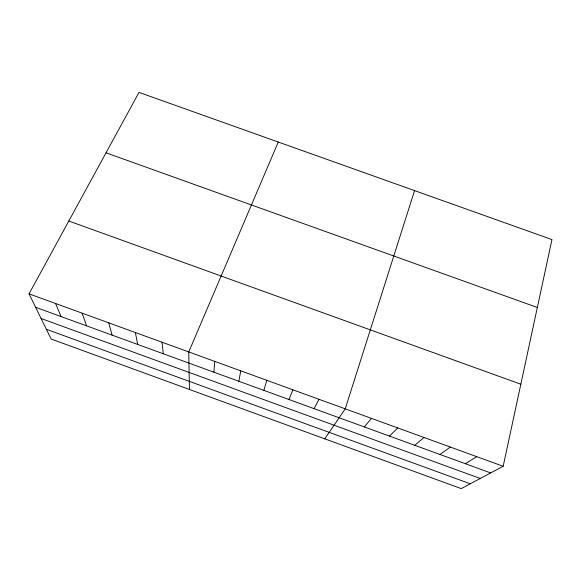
<?xml version="1.0" encoding="UTF-8"?>
<svg xmlns="http://www.w3.org/2000/svg" width="581" height="581" viewBox="0 0 581 581"><rect width="100%" height="100%" fill="white"/><g stroke="black" fill="none" stroke-linecap="round" stroke-linejoin="round"><path stroke-width="0.87" d="M213.895 372.189L214.738 361.389M238.871 381.274L240.752 370.852M503.175 466.274L551.95 239.583L139.004 92.394L29.05 293.87L51.128 339.028L461.227 488.606L503.175 466.274L29.05 293.87M263.883 390.381L266.81 380.33M414.558 190.612L345.23 408.842L324.786 438.844M288.931 399.496L292.911 389.815M278.277 142.033L188.76 351.941L189.442 389.473M314.023 408.632L319.049 399.321M364.309 426.933L371.455 418.378M389.502 436.099L397.716 427.928M414.74 445.286L424.021 437.493M440.02 454.487L450.362 447.072M465.33 463.696L476.747 456.666M106.032 152.818L537.338 307.48M68.805 221.027L520.83 384.215M35.615 307.298L490.676 472.927M41.091 318.504L480.269 478.468M46.357 329.267L470.276 483.784M55.565 303.507L61.078 316.565M82.117 313.166L86.576 325.847M108.712 322.84L112.111 335.143M135.351 332.521L137.69 344.453M162.034 342.224L163.305 353.771"/></g></svg>
